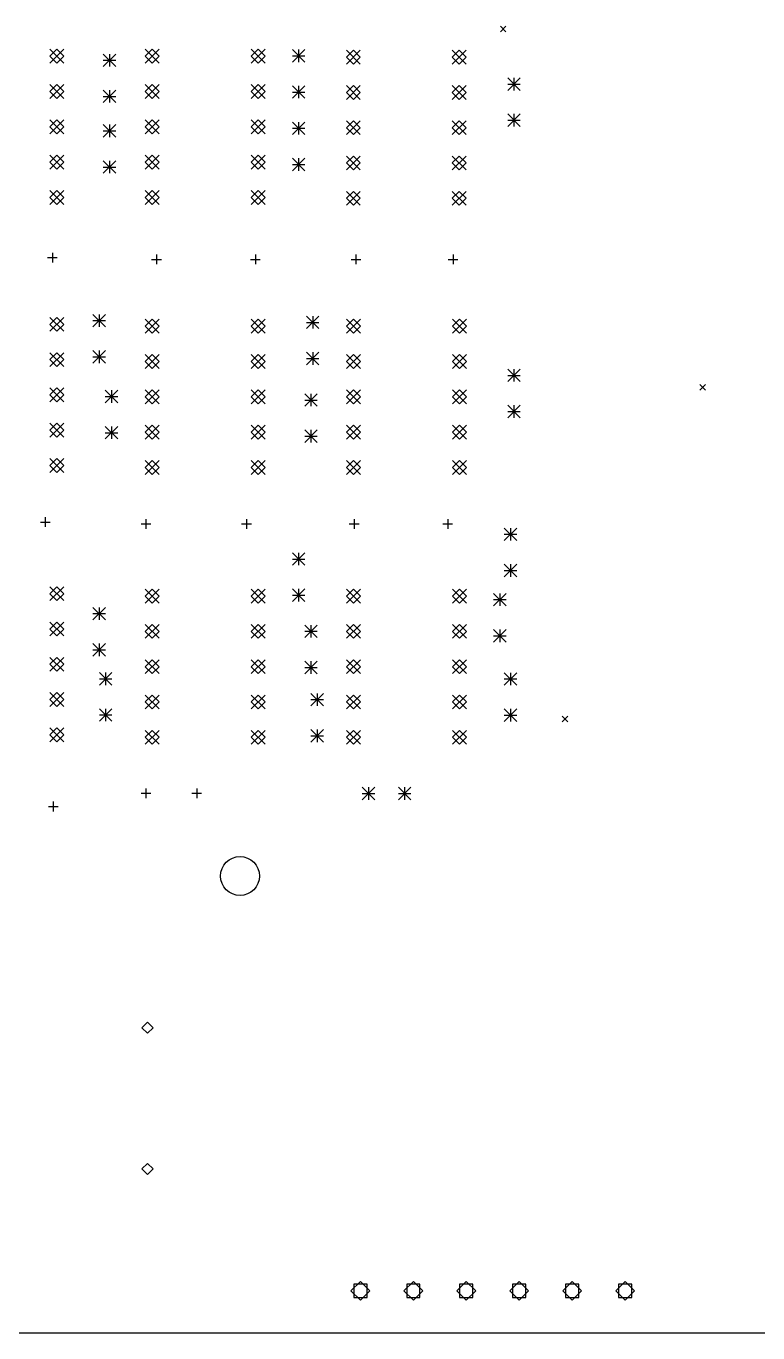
# Model space of a CAD drawing. Extents: x 10 to 419, y -288 to -23.
# Drawn here: x 264 to 316.6, y -216.5 to -122.5 of the extents above; entities that cross this region are included whole.
import ezdxf

# ---------------------------------------------------------------- set-up
doc = ezdxf.new("R2010")
doc.units = 0
doc.layers.add('BLACK', color=7, linetype='CONTINUOUS')

msp = doc.modelspace()

# ---------------------------------------------------------------- linework, layer by layer
at = {"layer": 'BLACK', "linetype": 'CONTINUOUS'}
for p, q in [((298.123, -122.484), (298.523, -122.884)), ((298.523, -122.484), (298.123, -122.884)), ((265.707, -124.153), (266.707, -125.153)), ((266.707, -124.153), (265.707, -125.153)), ((266.207, -124.153), (265.707, -124.653)), ((265.707, -124.653), (266.207, -125.153)), ((266.707, -124.653), (266.207, -124.153)), ((266.207, -125.153), (266.707, -124.653)), ((269.552, -124.49), (270.452, -125.39)), ((270.452, -124.49), (269.552, -125.39)), ((269.552, -124.94), (270.452, -124.94)), ((270.002, -124.49), (270.002, -125.39)), ((272.573, -124.153), (273.573, -125.153)), ((273.573, -124.153), (272.573, -125.153)), ((273.073, -124.153), (272.573, -124.653)), ((272.573, -124.653), (273.073, -125.153)), ((273.573, -124.653), (273.073, -124.153)), ((273.073, -125.153), (273.573, -124.653)), ((280.193, -124.153), (281.193, -125.153)), ((281.193, -124.153), (280.193, -125.153)), ((280.693, -124.153), (280.193, -124.653)), ((280.193, -124.653), (280.693, -125.153)), ((281.193, -124.653), (280.693, -124.153)), ((280.693, -125.153), (281.193, -124.653)), ((283.156, -124.173), (284.056, -125.073)), ((284.056, -124.173), (283.156, -125.073)), ((283.156, -124.623), (284.056, -124.623)), ((283.606, -124.173), (283.606, -125.073)), ((287.043, -124.211), (288.043, -125.211)), ((288.043, -124.211), (287.043, -125.211)), ((287.543, -124.211), (287.043, -124.711)), ((287.043, -124.711), (287.543, -125.211)), ((288.043, -124.711), (287.543, -124.211)), ((287.543, -125.211), (288.043, -124.711)), ((294.663, -124.211), (295.663, -125.211)), ((295.663, -124.211), (294.663, -125.211)), ((295.163, -124.211), (294.663, -124.711)), ((294.663, -124.711), (295.163, -125.211)), ((295.663, -124.711), (295.163, -124.211)), ((295.163, -125.211), (295.663, -124.711)), ((265.707, -126.693), (266.707, -127.693)), ((266.707, -126.693), (265.707, -127.693)), ((266.207, -126.693), (265.707, -127.193)), ((266.707, -127.193), (266.207, -126.693)), ((272.573, -126.693), (273.573, -127.693)), ((273.573, -126.693), (272.573, -127.693)), ((273.073, -126.693), (272.573, -127.193)), ((273.573, -127.193), (273.073, -126.693)), ((280.193, -126.693), (281.193, -127.693)), ((281.193, -126.693), (280.193, -127.693)), ((280.693, -126.693), (280.193, -127.193)), ((281.193, -127.193), (280.693, -126.693)), ((283.156, -126.773), (284.056, -127.673)), ((284.056, -126.773), (283.156, -127.673)), ((283.606, -126.773), (283.606, -127.673)), ((287.043, -126.751), (288.043, -127.751)), ((288.043, -126.751), (287.043, -127.751)), ((287.543, -126.751), (287.043, -127.251)), ((288.043, -127.251), (287.543, -126.751)), ((294.663, -126.751), (295.663, -127.751)), ((295.663, -126.751), (294.663, -127.751)), ((295.163, -126.751), (294.663, -127.251)), ((295.663, -127.251), (295.163, -126.751)), ((298.65, -126.205), (299.55, -127.105)), ((299.55, -126.205), (298.65, -127.105)), ((298.65, -126.655), (299.55, -126.655)), ((299.1, -126.205), (299.1, -127.105)), ((265.707, -127.193), (266.207, -127.693)), ((266.207, -127.693), (266.707, -127.193)), ((269.552, -127.09), (270.452, -127.99)), ((270.452, -127.09), (269.552, -127.99)), ((269.552, -127.54), (270.452, -127.54)), ((270.002, -127.09), (270.002, -127.99)), ((272.573, -127.193), (273.073, -127.693)), ((273.073, -127.693), (273.573, -127.193)), ((280.193, -127.193), (280.693, -127.693)), ((280.693, -127.693), (281.193, -127.193)), ((283.156, -127.223), (284.056, -127.223)), ((287.043, -127.251), (287.543, -127.751)), ((287.543, -127.751), (288.043, -127.251)), ((294.663, -127.251), (295.163, -127.751)), ((295.163, -127.751), (295.663, -127.251)), ((265.707, -129.233), (266.707, -130.233)), ((266.707, -129.233), (265.707, -130.233)), ((266.207, -129.233), (265.707, -129.733)), ((265.707, -129.733), (266.207, -130.233)), ((266.707, -129.733), (266.207, -129.233)), ((266.207, -130.233), (266.707, -129.733)), ((269.552, -129.57), (270.452, -130.47)), ((270.452, -129.57), (269.552, -130.47)), ((270.002, -129.57), (270.002, -130.47)), ((272.573, -129.233), (273.573, -130.233)), ((273.573, -129.233), (272.573, -130.233)), ((273.073, -129.233), (272.573, -129.733)), ((272.573, -129.733), (273.073, -130.233)), ((273.573, -129.733), (273.073, -129.233)), ((273.073, -130.233), (273.573, -129.733)), ((280.193, -129.233), (281.193, -130.233)), ((281.193, -129.233), (280.193, -130.233)), ((280.693, -129.233), (280.193, -129.733)), ((280.193, -129.733), (280.693, -130.233)), ((281.193, -129.733), (280.693, -129.233)), ((280.693, -130.233), (281.193, -129.733)), ((283.156, -129.386), (284.056, -130.286)), ((284.056, -129.386), (283.156, -130.286)), ((283.606, -129.386), (283.606, -130.286)), ((287.043, -129.291), (288.043, -130.291)), ((288.043, -129.291), (287.043, -130.291)), ((287.543, -129.291), (287.043, -129.791)), ((288.043, -129.791), (287.543, -129.291)), ((294.663, -129.291), (295.663, -130.291)), ((295.663, -129.291), (294.663, -130.291)), ((295.163, -129.291), (294.663, -129.791)), ((295.663, -129.791), (295.163, -129.291)), ((298.65, -128.805), (299.55, -129.705)), ((299.55, -128.805), (298.65, -129.705)), ((298.65, -129.255), (299.55, -129.255)), ((299.1, -128.805), (299.1, -129.705)), ((269.552, -130.02), (270.452, -130.02)), ((283.156, -129.836), (284.056, -129.836)), ((287.043, -129.791), (287.543, -130.291)), ((287.543, -130.291), (288.043, -129.791)), ((294.663, -129.791), (295.163, -130.291)), ((295.163, -130.291), (295.663, -129.791)), ((265.707, -131.773), (266.707, -132.773)), ((266.707, -131.773), (265.707, -132.773)), ((266.207, -131.773), (265.707, -132.273)), ((265.707, -132.273), (266.207, -132.773)), ((266.707, -132.273), (266.207, -131.773)), ((266.207, -132.773), (266.707, -132.273)), ((269.552, -132.17), (270.452, -133.07)), ((270.452, -132.17), (269.552, -133.07)), ((270.002, -132.17), (270.002, -133.07)), ((272.573, -131.773), (273.573, -132.773)), ((273.573, -131.773), (272.573, -132.773)), ((273.073, -131.773), (272.573, -132.273)), ((272.573, -132.273), (273.073, -132.773)), ((273.573, -132.273), (273.073, -131.773)), ((273.073, -132.773), (273.573, -132.273)), ((280.193, -131.773), (281.193, -132.773)), ((281.193, -131.773), (280.193, -132.773)), ((280.693, -131.773), (280.193, -132.273)), ((280.193, -132.273), (280.693, -132.773)), ((281.193, -132.273), (280.693, -131.773)), ((280.693, -132.773), (281.193, -132.273)), ((283.156, -131.986), (284.056, -132.886)), ((284.056, -131.986), (283.156, -132.886)), ((283.156, -132.436), (284.056, -132.436)), ((283.606, -131.986), (283.606, -132.886)), ((287.043, -131.831), (288.043, -132.831)), ((288.043, -131.831), (287.043, -132.831)), ((287.543, -131.831), (287.043, -132.331)), ((287.043, -132.331), (287.543, -132.831)), ((288.043, -132.331), (287.543, -131.831)), ((287.543, -132.831), (288.043, -132.331)), ((294.663, -131.831), (295.663, -132.831)), ((295.663, -131.831), (294.663, -132.831)), ((295.163, -131.831), (294.663, -132.331)), ((294.663, -132.331), (295.163, -132.831)), ((295.663, -132.331), (295.163, -131.831)), ((295.163, -132.831), (295.663, -132.331)), ((269.552, -132.62), (270.452, -132.62)), ((265.707, -134.313), (266.707, -135.313)), ((266.707, -134.313), (265.707, -135.313)), ((266.207, -134.313), (265.707, -134.813)), ((266.707, -134.813), (266.207, -134.313)), ((272.573, -134.313), (273.573, -135.313)), ((273.573, -134.313), (272.573, -135.313)), ((273.073, -134.313), (272.573, -134.813)), ((273.573, -134.813), (273.073, -134.313)), ((280.193, -134.313), (281.193, -135.313)), ((281.193, -134.313), (280.193, -135.313)), ((280.693, -134.313), (280.193, -134.813)), ((281.193, -134.813), (280.693, -134.313)), ((287.043, -134.371), (288.043, -135.371)), ((288.043, -134.371), (287.043, -135.371)), ((287.543, -134.371), (287.043, -134.871)), ((288.043, -134.871), (287.543, -134.371)), ((294.663, -134.371), (295.663, -135.371)), ((295.663, -134.371), (294.663, -135.371)), ((295.163, -134.371), (294.663, -134.871)), ((295.663, -134.871), (295.163, -134.371)), ((265.707, -134.813), (266.207, -135.313)), ((266.207, -135.313), (266.707, -134.813)), ((272.573, -134.813), (273.073, -135.313)), ((273.073, -135.313), (273.573, -134.813)), ((280.193, -134.813), (280.693, -135.313)), ((280.693, -135.313), (281.193, -134.813)), ((287.043, -134.871), (287.543, -135.371)), ((287.543, -135.371), (288.043, -134.871)), ((294.663, -134.871), (295.163, -135.371)), ((295.163, -135.371), (295.663, -134.871)), ((265.537, -139.138), (266.237, -139.138)), ((265.887, -138.788), (265.887, -139.488)), ((273.38, -138.92), (273.38, -139.62)), ((280.492, -138.92), (280.492, -139.62)), ((287.731, -138.915), (287.731, -139.615)), ((294.716, -138.92), (294.716, -139.62)), ((273.03, -139.27), (273.73, -139.27)), ((280.142, -139.27), (280.842, -139.27)), ((287.381, -139.265), (288.081, -139.265)), ((294.366, -139.27), (295.066, -139.27)), ((265.707, -143.439), (266.707, -144.439)), ((266.707, -143.439), (265.707, -144.439)), ((266.207, -143.439), (265.707, -143.939)), ((266.707, -143.939), (266.207, -143.439)), ((268.805, -143.223), (269.705, -144.123)), ((269.705, -143.223), (268.805, -144.123)), ((268.805, -143.673), (269.705, -143.673)), ((269.255, -143.223), (269.255, -144.123)), ((272.573, -143.572), (273.573, -144.572)), ((273.573, -143.572), (272.573, -144.572)), ((273.073, -143.572), (272.573, -144.072)), ((273.573, -144.072), (273.073, -143.572)), ((280.193, -143.572), (281.193, -144.572)), ((281.193, -143.572), (280.193, -144.572)), ((280.693, -143.572), (280.193, -144.072)), ((281.193, -144.072), (280.693, -143.572)), ((284.172, -143.35), (285.072, -144.25)), ((285.072, -143.35), (284.172, -144.25)), ((284.172, -143.8), (285.072, -143.8)), ((284.622, -143.35), (284.622, -144.25)), ((287.06, -143.572), (288.06, -144.572)), ((288.06, -143.572), (287.06, -144.572)), ((287.56, -143.572), (287.06, -144.072)), ((288.06, -144.072), (287.56, -143.572)), ((294.68, -143.572), (295.68, -144.572)), ((295.68, -143.572), (294.68, -144.572)), ((295.18, -143.572), (294.68, -144.072)), ((295.68, -144.072), (295.18, -143.572)), ((265.707, -143.939), (266.207, -144.439)), ((266.207, -144.439), (266.707, -143.939)), ((272.573, -144.072), (273.073, -144.572)), ((273.073, -144.572), (273.573, -144.072)), ((280.193, -144.072), (280.693, -144.572)), ((280.693, -144.572), (281.193, -144.072)), ((287.06, -144.072), (287.56, -144.572)), ((287.56, -144.572), (288.06, -144.072)), ((294.68, -144.072), (295.18, -144.572)), ((295.18, -144.572), (295.68, -144.072)), ((265.707, -145.979), (266.707, -146.979)), ((266.707, -145.979), (265.707, -146.979)), ((266.207, -145.979), (265.707, -146.479)), ((265.707, -146.479), (266.207, -146.979)), ((266.707, -146.479), (266.207, -145.979)), ((266.207, -146.979), (266.707, -146.479)), ((268.805, -145.823), (269.705, -146.723)), ((269.705, -145.823), (268.805, -146.723)), ((268.805, -146.273), (269.705, -146.273)), ((269.255, -145.823), (269.255, -146.723)), ((272.573, -146.112), (273.573, -147.112)), ((273.573, -146.112), (272.573, -147.112)), ((273.073, -146.112), (272.573, -146.612)), ((272.573, -146.612), (273.073, -147.112)), ((273.573, -146.612), (273.073, -146.112)), ((273.073, -147.112), (273.573, -146.612)), ((280.193, -146.112), (281.193, -147.112)), ((281.193, -146.112), (280.193, -147.112)), ((280.693, -146.112), (280.193, -146.612)), ((280.193, -146.612), (280.693, -147.112)), ((281.193, -146.612), (280.693, -146.112)), ((280.693, -147.112), (281.193, -146.612)), ((284.172, -145.95), (285.072, -146.85)), ((285.072, -145.95), (284.172, -146.85)), ((284.172, -146.4), (285.072, -146.4)), ((284.622, -145.95), (284.622, -146.85)), ((287.06, -146.112), (288.06, -147.112)), ((288.06, -146.112), (287.06, -147.112)), ((287.56, -146.112), (287.06, -146.612)), ((287.06, -146.612), (287.56, -147.112)), ((288.06, -146.612), (287.56, -146.112)), ((287.56, -147.112), (288.06, -146.612)), ((294.68, -146.112), (295.68, -147.112)), ((295.68, -146.112), (294.68, -147.112)), ((295.18, -146.112), (294.68, -146.612)), ((294.68, -146.612), (295.18, -147.112)), ((295.68, -146.612), (295.18, -146.112)), ((295.18, -147.112), (295.68, -146.612)), ((298.65, -147.16), (299.55, -148.06)), ((299.55, -147.16), (298.65, -148.06)), ((299.1, -147.16), (299.1, -148.06)), ((265.707, -148.519), (266.707, -149.519)), ((266.707, -148.519), (265.707, -149.519)), ((266.207, -148.519), (265.707, -149.019)), ((266.707, -149.019), (266.207, -148.519)), ((298.65, -147.61), (299.55, -147.61)), ((312.474, -148.265), (312.874, -148.665)), ((312.874, -148.265), (312.474, -148.665)), ((265.707, -149.019), (266.207, -149.519)), ((266.207, -149.519), (266.707, -149.019)), ((269.694, -148.684), (270.594, -149.584)), ((270.594, -148.684), (269.694, -149.584)), ((269.694, -149.134), (270.594, -149.134)), ((270.144, -148.684), (270.144, -149.584)), ((272.573, -148.652), (273.573, -149.652)), ((273.573, -148.652), (272.573, -149.652)), ((273.073, -148.652), (272.573, -149.152)), ((272.573, -149.152), (273.073, -149.652)), ((273.573, -149.152), (273.073, -148.652)), ((273.073, -149.652), (273.573, -149.152)), ((280.193, -148.652), (281.193, -149.652)), ((281.193, -148.652), (280.193, -149.652)), ((280.693, -148.652), (280.193, -149.152)), ((280.193, -149.152), (280.693, -149.652)), ((281.193, -149.152), (280.693, -148.652)), ((280.693, -149.652), (281.193, -149.152)), ((284.045, -148.938), (284.945, -149.838)), ((284.945, -148.938), (284.045, -149.838)), ((284.045, -149.388), (284.945, -149.388)), ((284.495, -148.938), (284.495, -149.838)), ((287.06, -148.652), (288.06, -149.652)), ((288.06, -148.652), (287.06, -149.652)), ((287.56, -148.652), (287.06, -149.152)), ((287.06, -149.152), (287.56, -149.652)), ((288.06, -149.152), (287.56, -148.652)), ((287.56, -149.652), (288.06, -149.152)), ((294.68, -148.652), (295.68, -149.652)), ((295.68, -148.652), (294.68, -149.652)), ((295.18, -148.652), (294.68, -149.152)), ((294.68, -149.152), (295.18, -149.652)), ((295.68, -149.152), (295.18, -148.652)), ((295.18, -149.652), (295.68, -149.152)), ((298.65, -149.76), (299.55, -150.66)), ((299.55, -149.76), (298.65, -150.66)), ((298.65, -150.21), (299.55, -150.21)), ((299.1, -149.76), (299.1, -150.66)), ((265.707, -151.059), (266.707, -152.059)), ((266.707, -151.059), (265.707, -152.059)), ((266.207, -151.059), (265.707, -151.559)), ((266.707, -151.559), (266.207, -151.059)), ((269.694, -151.284), (270.594, -152.184)), ((270.594, -151.284), (269.694, -152.184)), ((270.144, -151.284), (270.144, -152.184)), ((272.573, -151.192), (273.573, -152.192)), ((273.573, -151.192), (272.573, -152.192)), ((273.073, -151.192), (272.573, -151.692)), ((273.573, -151.692), (273.073, -151.192)), ((280.193, -151.192), (281.193, -152.192)), ((281.193, -151.192), (280.193, -152.192)), ((280.693, -151.192), (280.193, -151.692)), ((281.193, -151.692), (280.693, -151.192)), ((287.06, -151.192), (288.06, -152.192)), ((288.06, -151.192), (287.06, -152.192)), ((287.56, -151.192), (287.06, -151.692)), ((288.06, -151.692), (287.56, -151.192)), ((294.68, -151.192), (295.68, -152.192)), ((295.68, -151.192), (294.68, -152.192)), ((295.18, -151.192), (294.68, -151.692)), ((295.68, -151.692), (295.18, -151.192)), ((265.707, -151.559), (266.207, -152.059)), ((266.207, -152.059), (266.707, -151.559)), ((269.694, -151.734), (270.594, -151.734)), ((272.573, -151.692), (273.073, -152.192)), ((273.073, -152.192), (273.573, -151.692)), ((280.193, -151.692), (280.693, -152.192)), ((280.693, -152.192), (281.193, -151.692)), ((284.045, -151.538), (284.945, -152.438)), ((284.945, -151.538), (284.045, -152.438)), ((284.045, -151.988), (284.945, -151.988)), ((284.495, -151.538), (284.495, -152.438)), ((287.06, -151.692), (287.56, -152.192)), ((287.56, -152.192), (288.06, -151.692)), ((294.68, -151.692), (295.18, -152.192)), ((295.18, -152.192), (295.68, -151.692)), ((265.707, -153.599), (266.707, -154.599)), ((266.707, -153.599), (265.707, -154.599)), ((266.207, -153.599), (265.707, -154.099)), ((265.707, -154.099), (266.207, -154.599)), ((266.707, -154.099), (266.207, -153.599)), ((266.207, -154.599), (266.707, -154.099)), ((272.573, -153.732), (273.573, -154.732)), ((273.573, -153.732), (272.573, -154.732)), ((273.073, -153.732), (272.573, -154.232)), ((273.573, -154.232), (273.073, -153.732)), ((280.193, -153.732), (281.193, -154.732)), ((281.193, -153.732), (280.193, -154.732)), ((280.693, -153.732), (280.193, -154.232)), ((281.193, -154.232), (280.693, -153.732)), ((287.06, -153.732), (288.06, -154.732)), ((288.06, -153.732), (287.06, -154.732)), ((287.56, -153.732), (287.06, -154.232)), ((288.06, -154.232), (287.56, -153.732)), ((294.68, -153.732), (295.68, -154.732)), ((295.68, -153.732), (294.68, -154.732)), ((295.18, -153.732), (294.68, -154.232)), ((295.68, -154.232), (295.18, -153.732)), ((272.573, -154.232), (273.073, -154.732)), ((273.073, -154.732), (273.573, -154.232)), ((280.193, -154.232), (280.693, -154.732)), ((280.693, -154.732), (281.193, -154.232)), ((287.06, -154.232), (287.56, -154.732)), ((287.56, -154.732), (288.06, -154.232)), ((294.68, -154.232), (295.18, -154.732)), ((295.18, -154.732), (295.68, -154.232)), ((265.379, -157.812), (265.379, -158.512)), ((272.618, -157.945), (272.618, -158.645)), ((279.857, -157.945), (279.857, -158.645)), ((287.604, -157.945), (287.604, -158.645)), ((294.335, -157.945), (294.335, -158.645)), ((265.029, -158.162), (265.729, -158.162)), ((272.268, -158.295), (272.968, -158.295)), ((279.507, -158.295), (280.207, -158.295)), ((287.254, -158.295), (287.954, -158.295)), ((293.985, -158.295), (294.685, -158.295)), ((298.396, -158.596), (299.296, -159.496)), ((299.296, -158.596), (298.396, -159.496)), ((298.846, -158.596), (298.846, -159.496)), ((298.396, -159.046), (299.296, -159.046)), ((283.156, -160.374), (284.056, -161.274)), ((284.056, -160.374), (283.156, -161.274)), ((283.606, -160.374), (283.606, -161.274)), ((283.156, -160.824), (284.056, -160.824)), ((298.396, -161.196), (299.296, -162.096)), ((299.296, -161.196), (298.396, -162.096)), ((298.396, -161.646), (299.296, -161.646)), ((298.846, -161.196), (298.846, -162.096)), ((265.707, -162.819), (266.707, -163.819)), ((266.707, -162.819), (265.707, -163.819)), ((266.207, -162.819), (265.707, -163.319)), ((265.707, -163.319), (266.207, -163.819)), ((266.707, -163.319), (266.207, -162.819)), ((266.207, -163.819), (266.707, -163.319)), ((272.573, -162.99), (273.573, -163.99)), ((273.573, -162.99), (272.573, -163.99)), ((273.073, -162.99), (272.573, -163.49)), ((272.573, -163.49), (273.073, -163.99)), ((273.573, -163.49), (273.073, -162.99)), ((273.073, -163.99), (273.573, -163.49)), ((280.193, -162.99), (281.193, -163.99)), ((281.193, -162.99), (280.193, -163.99)), ((280.693, -162.99), (280.193, -163.49)), ((280.193, -163.49), (280.693, -163.99)), ((281.193, -163.49), (280.693, -162.99)), ((280.693, -163.99), (281.193, -163.49)), ((283.156, -162.974), (284.056, -163.874)), ((284.056, -162.974), (283.156, -163.874)), ((283.156, -163.424), (284.056, -163.424)), ((283.606, -162.974), (283.606, -163.874)), ((287.06, -162.99), (288.06, -163.99)), ((288.06, -162.99), (287.06, -163.99)), ((287.56, -162.99), (287.06, -163.49)), ((287.06, -163.49), (287.56, -163.99)), ((288.06, -163.49), (287.56, -162.99)), ((287.56, -163.99), (288.06, -163.49)), ((294.68, -162.99), (295.68, -163.99)), ((295.68, -162.99), (294.68, -163.99)), ((295.18, -162.99), (294.68, -163.49)), ((294.68, -163.49), (295.18, -163.99)), ((295.68, -163.49), (295.18, -162.99)), ((295.18, -163.99), (295.68, -163.49)), ((297.634, -163.295), (298.534, -164.195)), ((298.534, -163.295), (297.634, -164.195)), ((298.084, -163.295), (298.084, -164.195)), ((268.805, -164.305), (269.705, -165.205)), ((269.705, -164.305), (268.805, -165.205)), ((269.255, -164.305), (269.255, -165.205)), ((297.634, -163.745), (298.534, -163.745)), ((265.707, -165.359), (266.707, -166.359)), ((266.707, -165.359), (265.707, -166.359)), ((266.207, -165.359), (265.707, -165.859)), ((266.707, -165.859), (266.207, -165.359)), ((268.805, -164.755), (269.705, -164.755)), ((265.707, -165.859), (266.207, -166.359)), ((266.207, -166.359), (266.707, -165.859)), ((272.573, -165.53), (273.573, -166.53)), ((273.573, -165.53), (272.573, -166.53)), ((273.073, -165.53), (272.573, -166.03)), ((272.573, -166.03), (273.073, -166.53)), ((273.573, -166.03), (273.073, -165.53)), ((273.073, -166.53), (273.573, -166.03)), ((280.193, -165.53), (281.193, -166.53)), ((281.193, -165.53), (280.193, -166.53)), ((280.693, -165.53), (280.193, -166.03)), ((280.193, -166.03), (280.693, -166.53)), ((281.193, -166.03), (280.693, -165.53)), ((280.693, -166.53), (281.193, -166.03)), ((284.045, -165.575), (284.945, -166.475)), ((284.945, -165.575), (284.045, -166.475)), ((284.045, -166.025), (284.945, -166.025)), ((284.495, -165.575), (284.495, -166.475)), ((287.06, -165.53), (288.06, -166.53)), ((288.06, -165.53), (287.06, -166.53)), ((287.56, -165.53), (287.06, -166.03)), ((287.06, -166.03), (287.56, -166.53)), ((288.06, -166.03), (287.56, -165.53)), ((287.56, -166.53), (288.06, -166.03)), ((294.68, -165.53), (295.68, -166.53)), ((295.68, -165.53), (294.68, -166.53)), ((295.18, -165.53), (294.68, -166.03)), ((294.68, -166.03), (295.18, -166.53)), ((295.68, -166.03), (295.18, -165.53)), ((295.18, -166.53), (295.68, -166.03)), ((297.634, -165.895), (298.534, -166.795)), ((298.534, -165.895), (297.634, -166.795)), ((297.634, -166.345), (298.534, -166.345)), ((298.084, -165.895), (298.084, -166.795)), ((268.805, -166.905), (269.705, -167.805)), ((269.705, -166.905), (268.805, -167.805)), ((269.255, -166.905), (269.255, -167.805)), ((265.707, -167.899), (266.707, -168.899)), ((266.707, -167.899), (265.707, -168.899)), ((266.207, -167.899), (265.707, -168.399)), ((266.707, -168.399), (266.207, -167.899)), ((268.805, -167.355), (269.705, -167.355)), ((272.573, -168.07), (273.573, -169.07)), ((273.573, -168.07), (272.573, -169.07)), ((273.073, -168.07), (272.573, -168.57)), ((273.573, -168.57), (273.073, -168.07)), ((280.193, -168.07), (281.193, -169.07)), ((281.193, -168.07), (280.193, -169.07)), ((280.693, -168.07), (280.193, -168.57)), ((281.193, -168.57), (280.693, -168.07)), ((284.045, -168.175), (284.945, -169.075)), ((284.945, -168.175), (284.045, -169.075)), ((284.495, -168.175), (284.495, -169.075)), ((287.06, -168.07), (288.06, -169.07)), ((288.06, -168.07), (287.06, -169.07)), ((287.56, -168.07), (287.06, -168.57)), ((288.06, -168.57), (287.56, -168.07)), ((294.68, -168.07), (295.68, -169.07)), ((295.68, -168.07), (294.68, -169.07)), ((295.18, -168.07), (294.68, -168.57)), ((295.68, -168.57), (295.18, -168.07)), ((265.707, -168.399), (266.207, -168.899)), ((266.207, -168.899), (266.707, -168.399)), ((269.273, -168.991), (270.173, -169.891)), ((270.173, -168.991), (269.273, -169.891)), ((269.723, -168.991), (269.723, -169.891)), ((272.573, -168.57), (273.073, -169.07)), ((273.073, -169.07), (273.573, -168.57)), ((280.193, -168.57), (280.693, -169.07)), ((280.693, -169.07), (281.193, -168.57)), ((284.045, -168.625), (284.945, -168.625)), ((287.06, -168.57), (287.56, -169.07)), ((287.56, -169.07), (288.06, -168.57)), ((294.68, -168.57), (295.18, -169.07)), ((295.18, -169.07), (295.68, -168.57)), ((298.396, -169.004), (299.296, -169.904)), ((299.296, -169.004), (298.396, -169.904)), ((298.846, -169.004), (298.846, -169.904)), ((269.273, -169.441), (270.173, -169.441)), ((298.396, -169.454), (299.296, -169.454)), ((265.707, -170.439), (266.707, -171.439)), ((266.707, -170.439), (265.707, -171.439)), ((266.207, -170.439), (265.707, -170.939)), ((265.707, -170.939), (266.207, -171.439)), ((266.707, -170.939), (266.207, -170.439)), ((266.207, -171.439), (266.707, -170.939)), ((272.573, -170.61), (273.573, -171.61)), ((273.573, -170.61), (272.573, -171.61)), ((273.073, -170.61), (272.573, -171.11)), ((273.573, -171.11), (273.073, -170.61)), ((280.193, -170.61), (281.193, -171.61)), ((281.193, -170.61), (280.193, -171.61)), ((280.693, -170.61), (280.193, -171.11)), ((281.193, -171.11), (280.693, -170.61)), ((284.487, -170.49), (285.387, -171.39)), ((285.387, -170.49), (284.487, -171.39)), ((284.487, -170.94), (285.387, -170.94)), ((284.937, -170.49), (284.937, -171.39)), ((287.06, -170.61), (288.06, -171.61)), ((288.06, -170.61), (287.06, -171.61)), ((287.56, -170.61), (287.06, -171.11)), ((288.06, -171.11), (287.56, -170.61)), ((294.68, -170.61), (295.68, -171.61)), ((295.68, -170.61), (294.68, -171.61)), ((295.18, -170.61), (294.68, -171.11)), ((295.68, -171.11), (295.18, -170.61)), ((269.273, -171.591), (270.173, -172.491)), ((270.173, -171.591), (269.273, -172.491)), ((269.273, -172.041), (270.173, -172.041)), ((269.723, -171.591), (269.723, -172.491)), ((272.573, -171.11), (273.073, -171.61)), ((273.073, -171.61), (273.573, -171.11)), ((280.193, -171.11), (280.693, -171.61)), ((280.693, -171.61), (281.193, -171.11)), ((287.06, -171.11), (287.56, -171.61)), ((287.56, -171.61), (288.06, -171.11)), ((294.68, -171.11), (295.18, -171.61)), ((295.18, -171.61), (295.68, -171.11)), ((298.396, -171.604), (299.296, -172.504)), ((299.296, -171.604), (298.396, -172.504)), ((298.846, -171.604), (298.846, -172.504)), ((265.707, -172.979), (266.707, -173.979)), ((266.707, -172.979), (265.707, -173.979)), ((266.207, -172.979), (265.707, -173.479)), ((266.707, -173.479), (266.207, -172.979)), ((298.396, -172.054), (299.296, -172.054)), ((302.568, -172.141), (302.968, -172.541)), ((302.968, -172.141), (302.568, -172.541)), ((265.707, -173.479), (266.207, -173.979)), ((266.207, -173.979), (266.707, -173.479)), ((272.573, -173.15), (273.573, -174.15)), ((273.573, -173.15), (272.573, -174.15)), ((273.073, -173.15), (272.573, -173.65)), ((272.573, -173.65), (273.073, -174.15)), ((273.573, -173.65), (273.073, -173.15)), ((273.073, -174.15), (273.573, -173.65)), ((280.193, -173.15), (281.193, -174.15)), ((281.193, -173.15), (280.193, -174.15)), ((280.693, -173.15), (280.193, -173.65)), ((280.193, -173.65), (280.693, -174.15)), ((281.193, -173.65), (280.693, -173.15)), ((280.693, -174.15), (281.193, -173.65)), ((284.487, -173.09), (285.387, -173.99)), ((285.387, -173.09), (284.487, -173.99)), ((284.487, -173.54), (285.387, -173.54)), ((284.937, -173.09), (284.937, -173.99)), ((287.06, -173.15), (288.06, -174.15)), ((288.06, -173.15), (287.06, -174.15)), ((287.56, -173.15), (287.06, -173.65)), ((287.06, -173.65), (287.56, -174.15)), ((288.06, -173.65), (287.56, -173.15)), ((287.56, -174.15), (288.06, -173.65)), ((294.68, -173.15), (295.68, -174.15)), ((295.68, -173.15), (294.68, -174.15)), ((295.18, -173.15), (294.68, -173.65)), ((294.68, -173.65), (295.18, -174.15)), ((295.68, -173.65), (295.18, -173.15)), ((295.18, -174.15), (295.68, -173.65)), ((272.268, -177.675), (272.968, -177.675)), ((272.618, -177.325), (272.618, -178.025)), ((275.926, -177.675), (276.626, -177.675)), ((276.276, -177.325), (276.276, -178.025)), ((288.183, -177.239), (289.083, -178.139)), ((289.083, -177.239), (288.183, -178.139)), ((288.183, -177.689), (289.083, -177.689)), ((288.633, -177.239), (288.633, -178.139)), ((290.783, -177.239), (291.683, -178.139)), ((291.683, -177.239), (290.783, -178.139)), ((290.783, -177.689), (291.683, -177.689)), ((291.233, -177.239), (291.233, -178.139)), ((265.603, -178.628), (266.303, -178.628)), ((265.953, -178.278), (265.953, -178.978)), ((272.733, -194.149), (272.333, -194.549)), ((272.333, -194.549), (272.733, -194.949)), ((273.133, -194.549), (272.733, -194.149)), ((272.733, -194.949), (273.133, -194.549)), ((272.733, -204.309), (272.333, -204.709)), ((272.333, -204.709), (272.733, -205.109)), ((273.133, -204.709), (272.733, -204.309)), ((272.733, -205.109), (273.133, -204.709)), ((288.05, -212.805), (287.375, -213.48)), ((288.527, -213.003), (287.573, -213.003)), ((287.573, -213.003), (287.573, -213.957)), ((288.725, -213.48), (288.05, -212.805)), ((288.527, -213.957), (288.527, -213.003)), ((291.86, -212.805), (291.185, -213.48)), ((292.337, -213.003), (291.383, -213.003)), ((291.383, -213.003), (291.383, -213.957)), ((292.535, -213.48), (291.86, -212.805)), ((292.337, -213.957), (292.337, -213.003)), ((295.67, -212.805), (294.995, -213.48)), ((296.147, -213.003), (295.193, -213.003)), ((295.193, -213.003), (295.193, -213.957)), ((296.345, -213.48), (295.67, -212.805)), ((296.147, -213.957), (296.147, -213.003)), ((299.48, -212.805), (298.805, -213.48)), ((299.957, -213.003), (299.003, -213.003)), ((299.003, -213.003), (299.003, -213.957)), ((300.155, -213.48), (299.48, -212.805)), ((299.957, -213.957), (299.957, -213.003)), ((303.29, -212.805), (302.615, -213.48)), ((303.767, -213.003), (302.813, -213.003)), ((302.813, -213.003), (302.813, -213.957)), ((303.965, -213.48), (303.29, -212.805)), ((303.767, -213.957), (303.767, -213.003)), ((307.1, -212.805), (306.425, -213.48)), ((307.577, -213.003), (306.623, -213.003)), ((306.623, -213.003), (306.623, -213.957)), ((307.775, -213.48), (307.1, -212.805)), ((307.577, -213.957), (307.577, -213.003)), ((287.375, -213.48), (288.05, -214.155)), ((287.573, -213.957), (288.527, -213.957)), ((288.05, -214.155), (288.725, -213.48)), ((291.185, -213.48), (291.86, -214.155)), ((291.383, -213.957), (292.337, -213.957)), ((291.86, -214.155), (292.535, -213.48)), ((294.995, -213.48), (295.67, -214.155)), ((295.193, -213.957), (296.147, -213.957)), ((295.67, -214.155), (296.345, -213.48)), ((298.805, -213.48), (299.48, -214.155)), ((299.003, -213.957), (299.957, -213.957)), ((299.48, -214.155), (300.155, -213.48)), ((302.615, -213.48), (303.29, -214.155)), ((302.813, -213.957), (303.767, -213.957)), ((303.29, -214.155), (303.965, -213.48)), ((306.425, -213.48), (307.1, -214.155)), ((306.623, -213.957), (307.577, -213.957)), ((307.1, -214.155), (307.775, -213.48)), ((12.573, -216.5), (418.973, -216.5))]:
    msp.add_line(p, q, dxfattribs=at)
at = {"layer": 'BLACK'}
msp.add_circle((279.389, -183.634), 1.4, dxfattribs=at)

doc.saveas('drawing.dxf')
